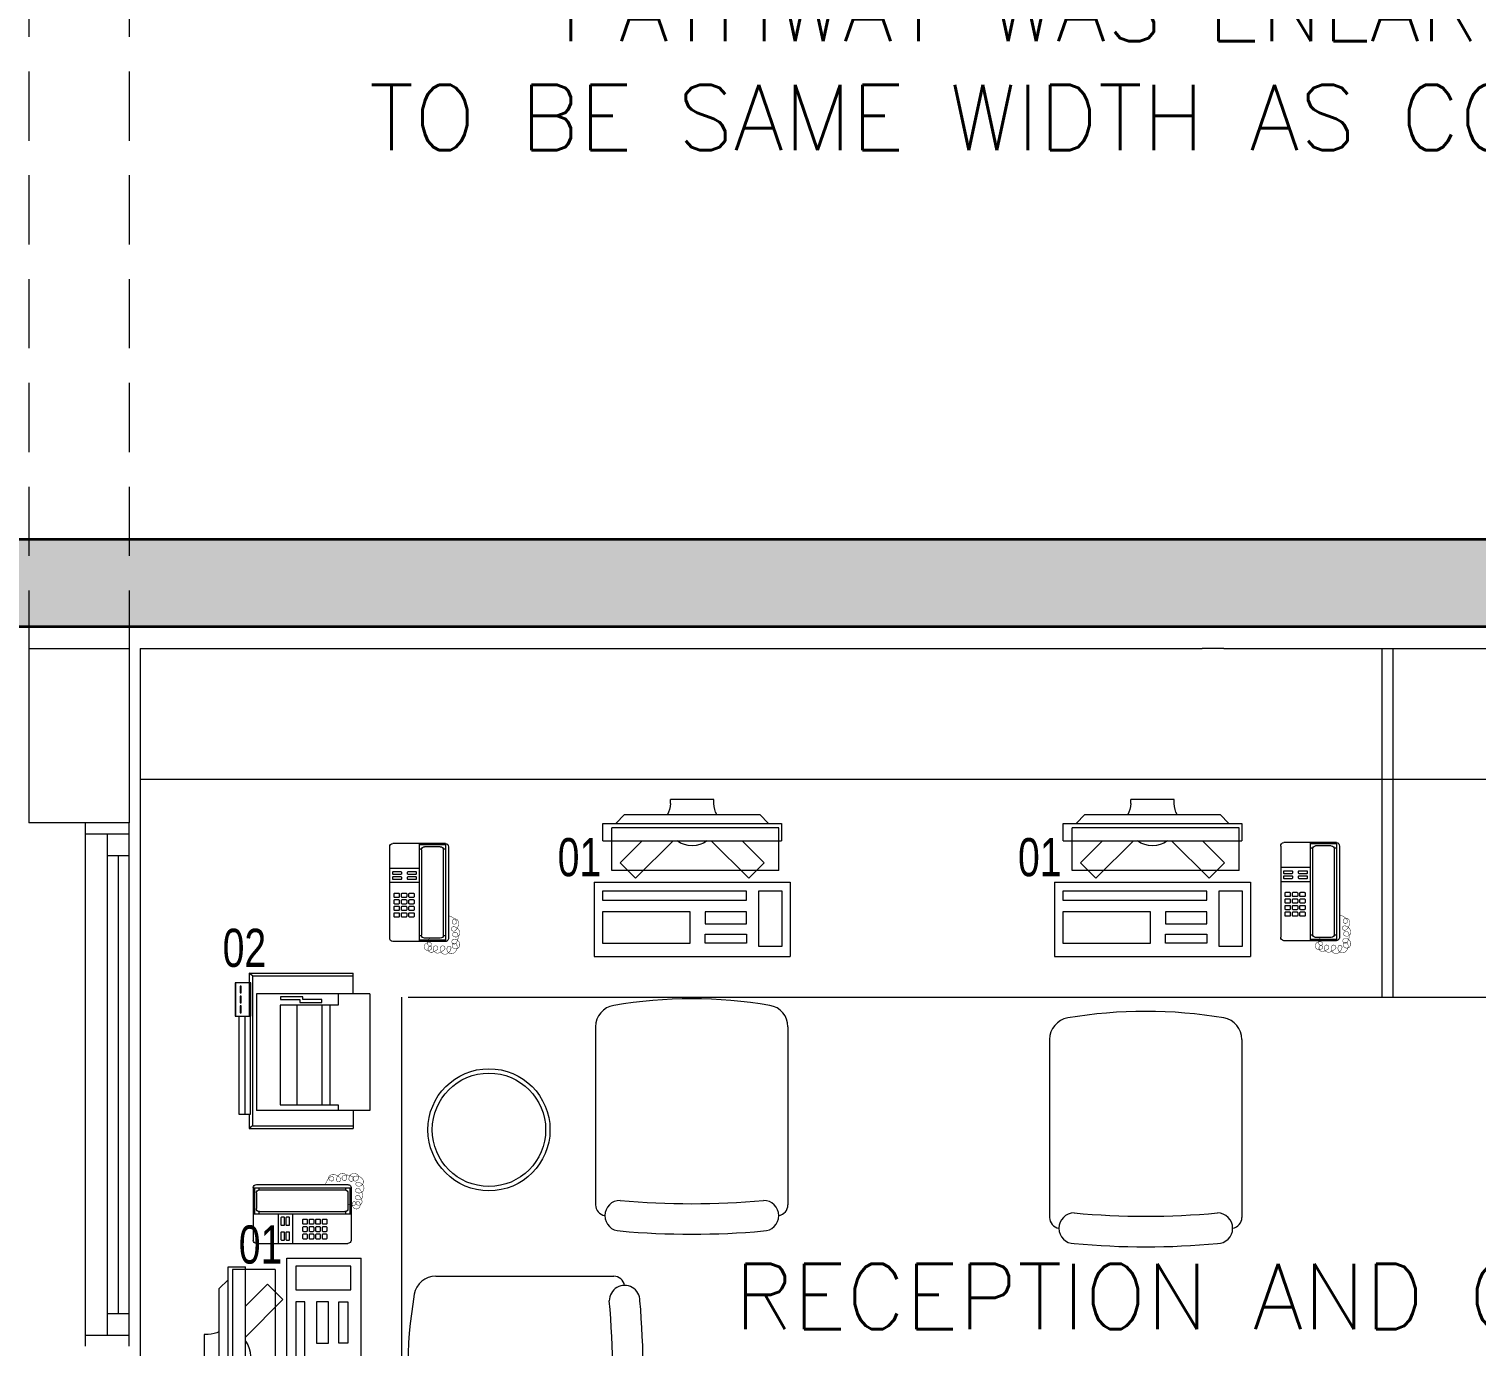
# Model space of a CAD drawing. Header units: inches. Extents: x -501855 to 57169, y -29325 to 19878.
# Drawn here: x 5228 to 8547, y -4347 to -1326 of the extents above; entities that cross this region are included whole.
import ezdxf
from ezdxf import colors
from ezdxf.entities.mleader import LeaderData, LeaderLine
from ezdxf.math import Vec2, Vec3

# ---------------------------------------------------------------- set-up
doc = ezdxf.new("R2010")
doc.units = ezdxf.units.IN
doc.header["$LTSCALE"] = 25
doc.header["$MEASUREMENT"] = 0
doc.linetypes.add('00-Ground Floor$0$HIDDEN', pattern=[9.525, 6.35, -3.175])
doc.linetypes.add('DASHDOT', pattern=[25.4, 12.7, -6.35, 0, -6.35])
doc.layers.get('0').update_dxf_attribs({"color": 8})
for name, color, linetype, lineweight in [('00-Ground Floor$0$72_EGR_BASE_TEXT', 252, 'Continuous', 5), ('00-Ground Floor$0$72_EGR_EQP_TAG', 142, 'Continuous', 5), ('00-Ground Floor$0$Aluminum', 251, 'Continuous', 5), ('00-Ground Floor$0$LOADING', 253, 'Continuous', 5), ('00-Ground Floor$0$Proj', 251, 'Continuous', 5), ('00-Ground Floor$0$Walls', 251, 'Continuous', 5), ('E-LITE-CLNG-CNDT', 6, 'DASHDOT', 35), ('E-POWR-TEXT', 6, 'Continuous', 25), ('T-CABL-TRAY', 60, 'Continuous', 35)]:
    doc.layers.add(name, color=color, linetype=linetype, lineweight=lineweight)
doc.styles.add('00-Ground Floor$0$SIMPLEX', font='SIMPLEX.shx', dxfattribs={"height": 150})
doc.styles.add('00-Ground Floor$0$X3G_ENTITY_257CFD', font='swisscl.ttf', dxfattribs={"height": 200})
doc.styles.add('DC_Elc_Romans', font='elc_romans.shx', dxfattribs={"width": 0.7})

# ---------------------------------------------------------------- blocks, each defined once
blk = doc.blocks.new('00-Ground Floor$0$GF21021-P')
for p, q in [((-0.2207, 0.4756), (-0.2207, 0.0675)), ((0.2205, 0.4756), (0.2205, 0.0675))]:
    blk.add_line(p, q)
for centre, radius, start, end in [((-0.0001, -0.5295), 1.0695, 80.3671, 99.6329), ((-0.1707, 0.4756), 0.05, 99.6329, 180), ((0.1705, 0.4756), 0.05, 0, 80.3671), ((-0.1957, 0.0675), 0.025, 180, 261.4721), ((-0.1643, 0.0425), 0.0351, 90, 270), ((0, 1.8467), 1.7767, 264.6946, 275.3053), ((0.1641, 0.0425), 0.0351, 270, 90), ((0.1955, 0.0675), 0.025, 278.5279, 0), ((0, 1.8314), 1.8314, 264.8532, 275.147)]:
    blk.add_arc(centre, radius, start, end)
blk = doc.blocks.new('00-Ground Floor$0$DM20079-P')
at = {"color": 0}
for p, q in [((-0.0686, 0.217), (-0.0686, 0.008)), ((-0.0616, 0.225), (0.0594, 0.225)), ((-0.0616, 0.225), (-0.0616, 0)), ((-0.0616, 0.222), (-0.0016, 0.222)), ((-0.0616, 0.212), (-0.0565, 0.212)), ((-0.0566, 0.2105), (-0.0566, 0.0145)), ((-0.0496, 0.2175), (-0.0136, 0.2175)), ((-0.0068, 0.212), (-0.0016, 0.212)), ((-0.0066, 0.2105), (-0.0066, 0.0145)), ((-0.0016, 0.225), (-0.0016, 0)), ((0.0664, 0.217), (0.0664, 0.008)), ((-0.0016, 0.1675), (0.0664, 0.1675)), ((-0.0016, 0.135), (0.0664, 0.135)), ((-0.0616, 0.013), (-0.0565, 0.013)), ((-0.0616, 0.003), (-0.0016, 0.003)), ((-0.0594, 0), (0.0594, 0)), ((-0.0496, 0.0075), (-0.0136, 0.0075)), ((-0.0068, 0.013), (-0.0016, 0.013))]:
    blk.add_line(p, q, dxfattribs=at)
for points in [[(0.0074, 0.1605, 0.414214), (0.0054, 0.1585), (0.0054, 0.1555, 0.414214), (0.0074, 0.1535), (0.0234, 0.1535, 0.414214), (0.0254, 0.1555), (0.0254, 0.1585, 0.414214), (0.0234, 0.1605)], [(0.0234, 0.142, 0.414214), (0.0254, 0.144), (0.0254, 0.147, 0.414214), (0.0234, 0.149), (0.0074, 0.149, 0.414214), (0.0054, 0.147), (0.0054, 0.144, 0.414214), (0.0074, 0.142)], [(0.0574, 0.1535, 0.414214), (0.0594, 0.1555), (0.0594, 0.1585, 0.414214), (0.0574, 0.1605), (0.0414, 0.1605, 0.414214), (0.0394, 0.1585), (0.0394, 0.1555, 0.414214), (0.0414, 0.1535)], [(0.0574, 0.142, 0.414214), (0.0594, 0.144), (0.0594, 0.147, 0.414214), (0.0574, 0.149), (0.0414, 0.149, 0.414214), (0.0394, 0.147), (0.0394, 0.144, 0.414214), (0.0414, 0.142)], [(0.0104, 0.103, 0.414214), (0.0124, 0.101), (0.0204, 0.101, 0.414214), (0.0224, 0.103), (0.0224, 0.109, 0.414214), (0.0204, 0.111), (0.0124, 0.111, 0.414214), (0.0104, 0.109)], [(0.0274, 0.103, 0.414214), (0.0294, 0.101), (0.0374, 0.101, 0.414214), (0.0394, 0.103), (0.0394, 0.109, 0.414214), (0.0374, 0.111), (0.0294, 0.111, 0.414214), (0.0274, 0.109)], [(0.0444, 0.103, 0.414214), (0.0464, 0.101), (0.0544, 0.101, 0.414214), (0.0564, 0.103), (0.0564, 0.109, 0.414214), (0.0544, 0.111), (0.0464, 0.111, 0.414214), (0.0444, 0.109)], [(0.0104, 0.088, 0.414214), (0.0124, 0.086), (0.0204, 0.086, 0.414214), (0.0224, 0.088), (0.0224, 0.094, 0.414214), (0.0204, 0.096), (0.0124, 0.096, 0.414214), (0.0104, 0.094)], [(0.0104, 0.073, 0.414214), (0.0124, 0.071), (0.0204, 0.071, 0.414214), (0.0224, 0.073), (0.0224, 0.079, 0.414214), (0.0204, 0.081), (0.0124, 0.081, 0.414214), (0.0104, 0.079)], [(0.0274, 0.088, 0.414214), (0.0294, 0.086), (0.0374, 0.086, 0.414214), (0.0394, 0.088), (0.0394, 0.094, 0.414214), (0.0374, 0.096), (0.0294, 0.096, 0.414214), (0.0274, 0.094)], [(0.0274, 0.073, 0.414214), (0.0294, 0.071), (0.0374, 0.071, 0.414214), (0.0394, 0.073), (0.0394, 0.079, 0.414214), (0.0374, 0.081), (0.0294, 0.081, 0.414214), (0.0274, 0.079)], [(0.0444, 0.088, 0.414214), (0.0464, 0.086), (0.0544, 0.086, 0.414214), (0.0564, 0.088), (0.0564, 0.094, 0.414214), (0.0544, 0.096), (0.0464, 0.096, 0.414214), (0.0444, 0.094)], [(0.0444, 0.073, 0.414214), (0.0464, 0.071), (0.0544, 0.071, 0.414214), (0.0564, 0.073), (0.0564, 0.079, 0.414214), (0.0544, 0.081), (0.0464, 0.081, 0.414214), (0.0444, 0.079)], [(0.0104, 0.058, 0.414214), (0.0124, 0.056), (0.0204, 0.056, 0.414214), (0.0224, 0.058), (0.0224, 0.064, 0.414214), (0.0204, 0.066), (0.0124, 0.066, 0.414214), (0.0104, 0.064)], [(0.0274, 0.058, 0.414214), (0.0294, 0.056), (0.0374, 0.056, 0.414214), (0.0394, 0.058), (0.0394, 0.064, 0.414214), (0.0374, 0.066), (0.0294, 0.066, 0.414214), (0.0274, 0.064)], [(0.0444, 0.058, 0.414214), (0.0464, 0.056), (0.0544, 0.056, 0.414214), (0.0564, 0.058), (0.0564, 0.064, 0.414214), (0.0544, 0.066), (0.0464, 0.066, 0.414214), (0.0444, 0.064)]]:
    blk.add_lwpolyline(points, format="xyb", close=True, dxfattribs=at)
at = {"color": 0, "const_width": 0.001}
blk.add_lwpolyline([(-0.0686, 0.059, 0.184574), (-0.0861, 0.0478, 1.44364), (-0.0769, 0.0452, 0.837915), (-0.0907, 0.0465, 0.30536), (-0.0835, 0.0248, 1.584726), (-0.0815, 0.034, 0.253153), (-0.094, 0.0228, 0.874198), (-0.0776, 0.0142, 0.915253), (-0.0897, 0.0168, 0.223821), (-0.0874, -0.0011, 1.703343), (-0.0796, 0.005, 0.588962), (-0.0934, -0.0114, 0.717795), (-0.0769, -0.0108, 0.983104), (-0.0875, -0.0075, 0.326362), (-0.0815, -0.0259, 0.758716), (-0.0657, -0.0134, 0.906186), (-0.0743, -0.016, 0.189488), (-0.067, -0.0272, 0.7948), (-0.0506, -0.0127, 1.223996), (-0.0585, -0.0193, 0.072149), (-0.0473, -0.0259, 0.645886), (-0.0341, -0.0134, 1.366917), (-0.042, -0.0193, 0.078415), (-0.0315, -0.0246, 0.723006), (-0.0229, -0.0127, 1.105484), (-0.0289, -0.018, 0.327892), (-0.017, -0.0193, 0.446638), (-0.0144, -0.0068, 0.327263), (-0.0269, -0.0029, 1.240441), (-0.0229, -0.0094, 0.611307), (-0.0278, 0.0075)], format="xyb", dxfattribs=at)
at = {"color": 0}
for centre, radius, start, end in [((-0.0605, 0.217), 0.00813, 97.9633, 179.6649), ((-0.0496, 0.2105), 0.007, 90, 180), ((-0.0136, 0.2105), 0.007, 0, 90), ((0.0582, 0.217), 0.00813, 0.3351, 82.0367), ((-0.0605, 0.008), 0.00813, 180.3351, 277.9633), ((-0.0496, 0.0145), 0.007, 180, 270), ((-0.0136, 0.0145), 0.007, 270, 0), ((0.0582, 0.008), 0.00813, 277.9633, 359.6649)]:
    blk.add_arc(centre, radius, start, end, dxfattribs=at)
blk = doc.blocks.new('00-Ground Floor$0$ITCWLS1-P')
at = {"layer": '00-Ground Floor$0$LOADING'}
for p, q in [((-0.17, 0.45), (-0.17, 0)), ((-0.17, 0.45), (0, 0.45)), ((0, 0.45), (0, 0)), ((-0.3251, 0.38, 0), (-0.3051, 0.4, 0)), ((-0.2651, 0.43, 0), (-0.3051, 0.43, 0)), ((-0.3051, 0.43, 0), (-0.3051, 0.02, 0)), ((-0.197, 0.4094), (-0.295, 0.4094)), ((-0.295, 0.0264), (-0.295, 0.4094)), ((-0.2651, 0.43, 0), (-0.2651, 0.02, 0)), ((-0.197, 0.0264), (-0.197, 0.4094)), ((-0.1496, 0.4305), (-0.1291, 0.4305)), ((-0.1291, 0.4305), (-0.1291, 0.4089)), ((-0.3251, 0.38, 0), (-0.3251, 0.07, 0)), ((-0.3503, 0.275), (-0.3596, 0.275)), ((-0.3596, 0.175), (-0.3596, 0.275)), ((-0.3503, 0.175), (-0.3596, 0.175)), ((-0.3251, 0.07, 0), (-0.3051, 0.05, 0)), ((-0.3051, 0.02, 0), (-0.2651, 0.02, 0)), ((-0.197, 0.0264), (-0.295, 0.0264)), ((-0.17, 0), (0, 0))]:
    blk.add_line(p, q, dxfattribs=at)
at = {"layer": '00-Ground Floor$0$LOADING', "extrusion": (2.48281e-10, 3.18408e-10, -1)}
for p, q in [((-0.2651, 0.3395), (-0.2144, 0.3902)), ((-0.1791, 0.3548), (-0.2144, 0.3902)), ((-0.2651, 0.2688), (-0.1791, 0.3548))]:
    blk.add_line(p, q, dxfattribs=at)
at = {"layer": '00-Ground Floor$0$LOADING', "extrusion": (2.48281e-10, -3.18408e-10, -1)}
for p, q in [((-0.2651, 0.1812), (-0.1791, 0.0952)), ((-0.2651, 0.1105), (-0.2144, 0.0598)), ((-0.1791, 0.0952), (-0.2144, 0.0598))]:
    blk.add_line(p, q, dxfattribs=at)
at = {"layer": '00-Ground Floor$0$LOADING'}
for points in [[(-0.1291, 0.4089), (-0.1291, 0.1), (-0.1496, 0.1), (-0.1496, 0.4305)], [(-0.1496, 0.1), (-0.1496, 0.1), (-0.1496, 0.1), (-0.1496, 0.1), (-0.1496, 0.1), (-0.1496, 0.1), (-0.1496, 0.1), (-0.1496, 0.1), (-0.1496, 0.1)], [(-0.1496, 0.1), (-0.1496, 0.1), (-0.1496, 0.1), (-0.1496, 0.1), (-0.1496, 0.1), (-0.1496, 0.1), (-0.1496, 0.1), (-0.1496, 0.1), (-0.1496, 0.1), (-0.1496, 0.1), (-0.1496, 0.1), (-0.1496, 0.1), (-0.1496, 0.1), (-0.1496, 0.1), (-0.1496, 0.1), (-0.1496, 0.1), (-0.1496, 0.1), (-0.1496, 0.1)], [(-0.1496, 0.1), (-0.1496, 0.1), (-0.1496, 0.1), (-0.1496, 0.1), (-0.1496, 0.1), (-0.1496, 0.1), (-0.1496, 0.1), (-0.1496, 0.1), (-0.1496, 0.1), (-0.1496, 0.1)], [(-0.1496, 0.1), (-0.1496, 0.1), (-0.1496, 0.1), (-0.1496, 0.1), (-0.1496, 0.1), (-0.1496, 0.1), (-0.1496, 0.1)], [(-0.1496, 0.1), (-0.1496, 0.1), (-0.1496, 0.1), (-0.1496, 0.1), (-0.1496, 0.1), (-0.1496, 0.1), (-0.1496, 0.1), (-0.1496, 0.1), (-0.1496, 0.1), (-0.1496, 0.1)], [(-0.1496, 0.1), (-0.1496, 0.1), (-0.1496, 0.1), (-0.1496, 0.1), (-0.1496, 0.1), (-0.1496, 0.1), (-0.1496, 0.1), (-0.1496, 0.1), (-0.1496, 0.1), (-0.1496, 0.1), (-0.1496, 0.1), (-0.1496, 0.1), (-0.1496, 0.1), (-0.1496, 0.1), (-0.1496, 0.1)], [(-0.1496, 0.1), (-0.1496, 0.1), (-0.1496, 0.1), (-0.1496, 0.1), (-0.1496, 0.1), (-0.1496, 0.1), (-0.1496, 0.1), (-0.1496, 0.1), (-0.1496, 0.1), (-0.1496, 0.1)], [(-0.1496, 0.1), (-0.1496, 0.1), (-0.1496, 0.1), (-0.1496, 0.1), (-0.1496, 0.1), (-0.1496, 0.1), (-0.1496, 0.1), (-0.1496, 0.1), (-0.1496, 0.1), (-0.1496, 0.1)], [(-0.1496, 0.1), (-0.1496, 0.1), (-0.1496, 0.1), (-0.1496, 0.1), (-0.1496, 0.1), (-0.1496, 0.1), (-0.1496, 0.1), (-0.1496, 0.1), (-0.1496, 0.1), (-0.1496, 0.1), (-0.1496, 0.1), (-0.1496, 0.1), (-0.1496, 0.1), (-0.1496, 0.1), (-0.1496, 0.1), (-0.1496, 0.1), (-0.1496, 0.1), (-0.1496, 0.1), (-0.1496, 0.1), (-0.1496, 0.1), (-0.1496, 0.1), (-0.1496, 0.1), (-0.1496, 0.1), (-0.1496, 0.1), (-0.1496, 0.1), (-0.1496, 0.1), (-0.1496, 0.1), (-0.1496, 0.1), (-0.1496, 0.1), (-0.1496, 0.1), (-0.1496, 0.1), (-0.1496, 0.1), (-0.1496, 0.1), (-0.1496, 0.1), (-0.1496, 0.1), (-0.1496, 0.1), (-0.1496, 0.1), (-0.1496, 0.1), (-0.1496, 0.1), (-0.1496, 0.1), (-0.1496, 0.1), (-0.1496, 0.1), (-0.1496, 0.1), (-0.1496, 0.1), (-0.1496, 0.1), (-0.1496, 0.1), (-0.1496, 0.1), (-0.1496, 0.1), (-0.1496, 0.1), (-0.1496, 0.1), (-0.1496, 0.1), (-0.1496, 0.1), (-0.1496, 0.1), (-0.1496, 0.1)], [(-0.1496, 0.1), (-0.1496, 0.1), (-0.1496, 0.1), (-0.1496, 0.1), (-0.1496, 0.1), (-0.1496, 0.1), (-0.1496, 0.1), (-0.1496, 0.1), (-0.1496, 0.1), (-0.1496, 0.1), (-0.1496, 0.1), (-0.1496, 0.1), (-0.1496, 0.1), (-0.1496, 0.1), (-0.1496, 0.1), (-0.1496, 0.1), (-0.1496, 0.1), (-0.1496, 0.1), (-0.1496, 0.1), (-0.1496, 0.1), (-0.1496, 0.1), (-0.1496, 0.1), (-0.1496, 0.1), (-0.1496, 0.1), (-0.1496, 0.1), (-0.1496, 0.1), (-0.1496, 0.1), (-0.1496, 0.1), (-0.1496, 0.1), (-0.1496, 0.1), (-0.1496, 0.1), (-0.1496, 0.1), (-0.1496, 0.1), (-0.1496, 0.1), (-0.1496, 0.1), (-0.1496, 0.1), (-0.1496, 0.1), (-0.1496, 0.1), (-0.1496, 0.1), (-0.1496, 0.1), (-0.1496, 0.1), (-0.1496, 0.1), (-0.1496, 0.1), (-0.1496, 0.1), (-0.1496, 0.1), (-0.1496, 0.1), (-0.1496, 0.1), (-0.1496, 0.1), (-0.1496, 0.1), (-0.1496, 0.1), (-0.1496, 0.1), (-0.1496, 0.1), (-0.1496, 0.1), (-0.1496, 0.1), (-0.1496, 0.1), (-0.1496, 0.1), (-0.1496, 0.1), (-0.1496, 0.1), (-0.1496, 0.1), (-0.1496, 0.1), (-0.1496, 0.1), (-0.1496, 0.1), (-0.1496, 0.1), (-0.1496, 0.1), (-0.1496, 0.1), (-0.1496, 0.1), (-0.1496, 0.1), (-0.1496, 0.1), (-0.1496, 0.1), (-0.1496, 0.1), (-0.1496, 0.1), (-0.1496, 0.1), (-0.1496, 0.1), (-0.1496, 0.1), (-0.1496, 0.1), (-0.1496, 0.1), (-0.1496, 0.1), (-0.1496, 0.1), (-0.1496, 0.1), (-0.1496, 0.1), (-0.1496, 0.1), (-0.1496, 0.1), (-0.1496, 0.1), (-0.1496, 0.1), (-0.1496, 0.1), (-0.1496, 0.1), (-0.1496, 0.1), (-0.1496, 0.1), (-0.1496, 0.1)], [(-0.1496, 0.1), (-0.1496, 0.1), (-0.1496, 0.1), (-0.1496, 0.1), (-0.1496, 0.1), (-0.1496, 0.1), (-0.1496, 0.1), (-0.1496, 0.1), (-0.1496, 0.1), (-0.1496, 0.1), (-0.1496, 0.1), (-0.1496, 0.1)], [(-0.1496, 0.1), (-0.1496, 0.1), (-0.1496, 0.1), (-0.1496, 0.1), (-0.1496, 0.1), (-0.1496, 0.1), (-0.1496, 0.1)], [(-0.1496, 0.1), (-0.1496, 0.1), (-0.1496, 0.1), (-0.1496, 0.1), (-0.1496, 0.1), (-0.1496, 0.1), (-0.1496, 0.1), (-0.1496, 0.1), (-0.1496, 0.1), (-0.1496, 0.1), (-0.1496, 0.1), (-0.1496, 0.1), (-0.1496, 0.1), (-0.1496, 0.1), (-0.1496, 0.1), (-0.1496, 0.1), (-0.1496, 0.1)], [(-0.1496, 0.1), (-0.1496, 0.1), (-0.1496, 0.1), (-0.1496, 0.1), (-0.1496, 0.1), (-0.1496, 0.1), (-0.1496, 0.1), (-0.1496, 0.1), (-0.1496, 0.1), (-0.1496, 0.1), (-0.1496, 0.1), (-0.1496, 0.1), (-0.1496, 0.1), (-0.1496, 0.1), (-0.1496, 0.1), (-0.1496, 0.1), (-0.1496, 0.1), (-0.1496, 0.1), (-0.1496, 0.1), (-0.1496, 0.1), (-0.1496, 0.1), (-0.1496, 0.1), (-0.1496, 0.1), (-0.1496, 0.1), (-0.1496, 0.1), (-0.1496, 0.1), (-0.1496, 0.1), (-0.1496, 0.1), (-0.1496, 0.1), (-0.1496, 0.1), (-0.1496, 0.1), (-0.1496, 0.1), (-0.1496, 0.1), (-0.1496, 0.1), (-0.1496, 0.1), (-0.1496, 0.1), (-0.1496, 0.1), (-0.1496, 0.1), (-0.1496, 0.1), (-0.1496, 0.1), (-0.1496, 0.1), (-0.1496, 0.1), (-0.1496, 0.1), (-0.1496, 0.1), (-0.1496, 0.1), (-0.1496, 0.1), (-0.1496, 0.1), (-0.1496, 0.1), (-0.1496, 0.1), (-0.1496, 0.1), (-0.1496, 0.1), (-0.1496, 0.1), (-0.1496, 0.1), (-0.1496, 0.1), (-0.1496, 0.1), (-0.1496, 0.1), (-0.1496, 0.1), (-0.1496, 0.1), (-0.1496, 0.1), (-0.1496, 0.1), (-0.1496, 0.1), (-0.1496, 0.1), (-0.1496, 0.1), (-0.1496, 0.1), (-0.1496, 0.1), (-0.1496, 0.1), (-0.1496, 0.1), (-0.1496, 0.1), (-0.1496, 0.1), (-0.1496, 0.1), (-0.1496, 0.1), (-0.1496, 0.1), (-0.1496, 0.1), (-0.1496, 0.1), (-0.1496, 0.1), (-0.1496, 0.1), (-0.1496, 0.1), (-0.1496, 0.1), (-0.1496, 0.1), (-0.1496, 0.1), (-0.1496, 0.1), (-0.1496, 0.1), (-0.1496, 0.1), (-0.1496, 0.1), (-0.1496, 0.1), (-0.1496, 0.1), (-0.1496, 0.1), (-0.1496, 0.1), (-0.1496, 0.1), (-0.1496, 0.1), (-0.1496, 0.1), (-0.1496, 0.1), (-0.1496, 0.1), (-0.1496, 0.1), (-0.1496, 0.1), (-0.1496, 0.1), (-0.1496, 0.1), (-0.1496, 0.1), (-0.1496, 0.1), (-0.1496, 0.1), (-0.1496, 0.1), (-0.1496, 0.1), (-0.1496, 0.1), (-0.1496, 0.1), (-0.1496, 0.1), (-0.1496, 0.1), (-0.1496, 0.1), (-0.1496, 0.1), (-0.1496, 0.1), (-0.1496, 0.1), (-0.1496, 0.1)], [(-0.1496, 0.1), (-0.1496, 0.1), (-0.1496, 0.1), (-0.1496, 0.1), (-0.1496, 0.1), (-0.1496, 0.1), (-0.1496, 0.1), (-0.1496, 0.1)]]:
    blk.add_lwpolyline(points, dxfattribs=at)
for points in [[(-0.1019, 0.4305), (-0.0304, 0.4305), (-0.0304, 0.2294), (-0.1019, 0.2294)], [(-0.1019, 0.1954), (-0.0747, 0.1954), (-0.0747, 0.1), (-0.1019, 0.1)], [(-0.0304, 0.1954), (-0.0508, 0.1954), (-0.0508, 0.1), (-0.0304, 0.1)], [(-0.1496, 0.1), (-0.1496, 0.1), (-0.1496, 0.1), (-0.1496, 0.1), (-0.1496, 0.1), (-0.1496, 0.1), (-0.1496, 0.1), (-0.1496, 0.1), (-0.1496, 0.1), (-0.1496, 0.1), (-0.1496, 0.1), (-0.1496, 0.1), (-0.1496, 0.1), (-0.1496, 0.1), (-0.1496, 0.1), (-0.1496, 0.1), (-0.1496, 0.1), (-0.1496, 0.1), (-0.1496, 0.1), (-0.1496, 0.1), (-0.1496, 0.1), (-0.1496, 0.1), (-0.1496, 0.1), (-0.1496, 0.1), (-0.1496, 0.1), (-0.1496, 0.1), (-0.1496, 0.1), (-0.1496, 0.1), (-0.1496, 0.1), (-0.1496, 0.1), (-0.1496, 0.1), (-0.1496, 0.1), (-0.1496, 0.1), (-0.1496, 0.1), (-0.1496, 0.1), (-0.1496, 0.1), (-0.1496, 0.1), (-0.1496, 0.1), (-0.1496, 0.1), (-0.1496, 0.1), (-0.1496, 0.1), (-0.1496, 0.1), (-0.1496, 0.1), (-0.1496, 0.1), (-0.1496, 0.1), (-0.1496, 0.1), (-0.1496, 0.1), (-0.1496, 0.1), (-0.1496, 0.1), (-0.1496, 0.1), (-0.1496, 0.1), (-0.1496, 0.1), (-0.1496, 0.1), (-0.1496, 0.1), (-0.1496, 0.1), (-0.1496, 0.1), (-0.1496, 0.1), (-0.1496, 0.1), (-0.1496, 0.1), (-0.1496, 0.1), (-0.1496, 0.1), (-0.1496, 0.1), (-0.1496, 0.1), (-0.1496, 0.1), (-0.1496, 0.1), (-0.1496, 0.1), (-0.1496, 0.1), (-0.1496, 0.1), (-0.1496, 0.1), (-0.1496, 0.1), (-0.1496, 0.1), (-0.1496, 0.1), (-0.1496, 0.1), (-0.1496, 0.1), (-0.1496, 0.1), (-0.1496, 0.1), (-0.1496, 0.1), (-0.1496, 0.1), (-0.1496, 0.1), (-0.1496, 0.1), (-0.1496, 0.1), (-0.1496, 0.1), (-0.1496, 0.1), (-0.1496, 0.1), (-0.1496, 0.1), (-0.1496, 0.1), (-0.1496, 0.1), (-0.1496, 0.1), (-0.1496, 0.1), (-0.1496, 0.1), (-0.1496, 0.1), (-0.1496, 0.1), (-0.1496, 0.1), (-0.1496, 0.1), (-0.1496, 0.1), (-0.1496, 0.1), (-0.1496, 0.1), (-0.1496, 0.1), (-0.1496, 0.1), (-0.1496, 0.1), (-0.1496, 0.1), (-0.1496, 0.1), (-0.1496, 0.1), (-0.1496, 0.1), (-0.1496, 0.1), (-0.1496, 0.1), (-0.1496, 0.1), (-0.1496, 0.1), (-0.1496, 0.1), (-0.1496, 0.1), (-0.1496, 0.1), (-0.1496, 0.1), (-0.1496, 0.1), (-0.1496, 0.1), (-0.1496, 0.1), (-0.1496, 0.1), (-0.1496, 0.1), (-0.1496, 0.1), (-0.1496, 0.1), (-0.1496, 0.1), (-0.1496, 0.1), (-0.1496, 0.1), (-0.1496, 0.1), (-0.1496, 0.1), (-0.1496, 0.1), (-0.1496, 0.1), (-0.1496, 0.1), (-0.1496, 0.1), (-0.1496, 0.1), (-0.1496, 0.1), (-0.1496, 0.1), (-0.1496, 0.1), (-0.1496, 0.1), (-0.1496, 0.1), (-0.1496, 0.1), (-0.1496, 0.1), (-0.1496, 0.1), (-0.1496, 0.1), (-0.1496, 0.1), (-0.1496, 0.1), (-0.1496, 0.1), (-0.1496, 0.1), (-0.1496, 0.1), (-0.1496, 0.1), (-0.1496, 0.1), (-0.1496, 0.1), (-0.1496, 0.1), (-0.1496, 0.1), (-0.1496, 0.1), (-0.1496, 0.1), (-0.1496, 0.1), (-0.1496, 0.1), (-0.1496, 0.1), (-0.1496, 0.1), (-0.1496, 0.1), (-0.1496, 0.1), (-0.1496, 0.1), (-0.1496, 0.1), (-0.1496, 0.1), (-0.1496, 0.1), (-0.1496, 0.1), (-0.1496, 0.1), (-0.1496, 0.1), (-0.1496, 0.1), (-0.1496, 0.1), (-0.1496, 0.1), (-0.1496, 0.1), (-0.1496, 0.1), (-0.1496, 0.1), (-0.1496, 0.1), (-0.1496, 0.1), (-0.1496, 0.1), (-0.1496, 0.1), (-0.1496, 0.1), (-0.1496, 0.1), (-0.1496, 0.1), (-0.1496, 0.1), (-0.1496, 0.1), (-0.1496, 0.1), (-0.1496, 0.1), (-0.1496, 0.1), (-0.1496, 0.1), (-0.1496, 0.1), (-0.1496, 0.1), (-0.1496, 0.1), (-0.1496, 0.1), (-0.1496, 0.1), (-0.1496, 0.1), (-0.1496, 0.1), (-0.1496, 0.1), (-0.1496, 0.1), (-0.1496, 0.1), (-0.1496, 0.1), (-0.1496, 0.1), (-0.1496, 0.1), (-0.1496, 0.1), (-0.1496, 0.1), (-0.1496, 0.1), (-0.1496, 0.1), (-0.1496, 0.1), (-0.1496, 0.1), (-0.1496, 0.1), (-0.1496, 0.1), (-0.1496, 0.1), (-0.1496, 0.1), (-0.1496, 0.1), (-0.1496, 0.1), (-0.1496, 0.1), (-0.1496, 0.1), (-0.1496, 0.1), (-0.1496, 0.1), (-0.1496, 0.1), (-0.1496, 0.1), (-0.1496, 0.1), (-0.1496, 0.1), (-0.1496, 0.1), (-0.1496, 0.1), (-0.1496, 0.1), (-0.1496, 0.1), (-0.1496, 0.1), (-0.1496, 0.1), (-0.1496, 0.1), (-0.1496, 0.1), (-0.1496, 0.1), (-0.1496, 0.1), (-0.1496, 0.1), (-0.1496, 0.1), (-0.1496, 0.1), (-0.1496, 0.1), (-0.1496, 0.1), (-0.1496, 0.1), (-0.1496, 0.1), (-0.1496, 0.1), (-0.1496, 0.1), (-0.1496, 0.1), (-0.1496, 0.1), (-0.1496, 0.1), (-0.1496, 0.1), (-0.1496, 0.1), (-0.1496, 0.1), (-0.1496, 0.1), (-0.1496, 0.1), (-0.1496, 0.1), (-0.1496, 0.1), (-0.1496, 0.1), (-0.1496, 0.1), (-0.1496, 0.1), (-0.1496, 0.1), (-0.1496, 0.1), (-0.1496, 0.1), (-0.1496, 0.1), (-0.1496, 0.1), (-0.1496, 0.1), (-0.1496, 0.1), (-0.1496, 0.1), (-0.1496, 0.1), (-0.1496, 0.1), (-0.1496, 0.1), (-0.1496, 0.1), (-0.1496, 0.1), (-0.1496, 0.1), (-0.1496, 0.1), (-0.1496, 0.1), (-0.1496, 0.1), (-0.1496, 0.1), (-0.1496, 0.1), (-0.1496, 0.1), (-0.1496, 0.1), (-0.1496, 0.1), (-0.1496, 0.1), (-0.1496, 0.1), (-0.1496, 0.1), (-0.1496, 0.1), (-0.1496, 0.1), (-0.1496, 0.1), (-0.1496, 0.1), (-0.1496, 0.1)], [(-0.1496, 0.1), (-0.1496, 0.1), (-0.1496, 0.1), (-0.1496, 0.1), (-0.1496, 0.1), (-0.1496, 0.1), (-0.1496, 0.1), (-0.1496, 0.1), (-0.1496, 0.1), (-0.1496, 0.1), (-0.1496, 0.1), (-0.1496, 0.1), (-0.1496, 0.1), (-0.1496, 0.1), (-0.1496, 0.1), (-0.1496, 0.1), (-0.1496, 0.1), (-0.1496, 0.1), (-0.1496, 0.1), (-0.1496, 0.1), (-0.1496, 0.1), (-0.1496, 0.1), (-0.1496, 0.1), (-0.1496, 0.1), (-0.1496, 0.1), (-0.1496, 0.1), (-0.1496, 0.1), (-0.1496, 0.1), (-0.1496, 0.1), (-0.1496, 0.1), (-0.1496, 0.1), (-0.1496, 0.1), (-0.1496, 0.1), (-0.1496, 0.1), (-0.1496, 0.1), (-0.1496, 0.1), (-0.1496, 0.1), (-0.1496, 0.1), (-0.1496, 0.1), (-0.1496, 0.1), (-0.1496, 0.1), (-0.1496, 0.1), (-0.1496, 0.1), (-0.1496, 0.1), (-0.1496, 0.1), (-0.1496, 0.1), (-0.1496, 0.1), (-0.1496, 0.1), (-0.1496, 0.1), (-0.1496, 0.1), (-0.1496, 0.1), (-0.1496, 0.1), (-0.1496, 0.1), (-0.1496, 0.1), (-0.1496, 0.1), (-0.1496, 0.1), (-0.1496, 0.1), (-0.1496, 0.1), (-0.1496, 0.1), (-0.1496, 0.1), (-0.1496, 0.1), (-0.1496, 0.1), (-0.1496, 0.1), (-0.1496, 0.1), (-0.1496, 0.1), (-0.1496, 0.1), (-0.1496, 0.1), (-0.1496, 0.1), (-0.1496, 0.1), (-0.1496, 0.1), (-0.1496, 0.1), (-0.1496, 0.1), (-0.1496, 0.1), (-0.1496, 0.1), (-0.1496, 0.1), (-0.1496, 0.1), (-0.1496, 0.1), (-0.1496, 0.1), (-0.1496, 0.1), (-0.1496, 0.1), (-0.1496, 0.1), (-0.1496, 0.1), (-0.1496, 0.1), (-0.1496, 0.1), (-0.1496, 0.1), (-0.1496, 0.1), (-0.1496, 0.1), (-0.1496, 0.1), (-0.1496, 0.1), (-0.1496, 0.1), (-0.1496, 0.1), (-0.1496, 0.1), (-0.1496, 0.1), (-0.1496, 0.1), (-0.1496, 0.1), (-0.1496, 0.1), (-0.1496, 0.1), (-0.1496, 0.1), (-0.1496, 0.1), (-0.1496, 0.1), (-0.1496, 0.1), (-0.1496, 0.1), (-0.1496, 0.1), (-0.1496, 0.1), (-0.1496, 0.1), (-0.1496, 0.1), (-0.1496, 0.1), (-0.1496, 0.1), (-0.1496, 0.1), (-0.1496, 0.1), (-0.1496, 0.1), (-0.1496, 0.1), (-0.1496, 0.1), (-0.1496, 0.1), (-0.1496, 0.1), (-0.1496, 0.1), (-0.1496, 0.1), (-0.1496, 0.1), (-0.1496, 0.1), (-0.1496, 0.1), (-0.1496, 0.1), (-0.1496, 0.1), (-0.1496, 0.1), (-0.1496, 0.1), (-0.1496, 0.1), (-0.1496, 0.1), (-0.1496, 0.1), (-0.1496, 0.1), (-0.1496, 0.1), (-0.1496, 0.1), (-0.1496, 0.1), (-0.1496, 0.1), (-0.1496, 0.1), (-0.1496, 0.1), (-0.1496, 0.1), (-0.1496, 0.1), (-0.1496, 0.1), (-0.1496, 0.1), (-0.1496, 0.1), (-0.1496, 0.1), (-0.1496, 0.1), (-0.1496, 0.1), (-0.1496, 0.1), (-0.1496, 0.1), (-0.1496, 0.1), (-0.1496, 0.1), (-0.1496, 0.1), (-0.1496, 0.1), (-0.1496, 0.1), (-0.1496, 0.1), (-0.1496, 0.1), (-0.1496, 0.1), (-0.1496, 0.1), (-0.1496, 0.1), (-0.1496, 0.1), (-0.1496, 0.1), (-0.1496, 0.1), (-0.1496, 0.1), (-0.1496, 0.1), (-0.1496, 0.1), (-0.1496, 0.1), (-0.1496, 0.1), (-0.1496, 0.1), (-0.1496, 0.1), (-0.1496, 0.1), (-0.1496, 0.1), (-0.1496, 0.1), (-0.1496, 0.1), (-0.1496, 0.1), (-0.1496, 0.1), (-0.1496, 0.1), (-0.1496, 0.1), (-0.1496, 0.1), (-0.1496, 0.1), (-0.1496, 0.1), (-0.1496, 0.1), (-0.1496, 0.1), (-0.1496, 0.1), (-0.1496, 0.1), (-0.1496, 0.1), (-0.1496, 0.1), (-0.1496, 0.1), (-0.1496, 0.1), (-0.1496, 0.1), (-0.1496, 0.1), (-0.1496, 0.1), (-0.1496, 0.1), (-0.1496, 0.1), (-0.1496, 0.1), (-0.1496, 0.1), (-0.1496, 0.1), (-0.1496, 0.1), (-0.1496, 0.1), (-0.1496, 0.1), (-0.1496, 0.1), (-0.1496, 0.1), (-0.1496, 0.1), (-0.1496, 0.1), (-0.1496, 0.1), (-0.1496, 0.1), (-0.1496, 0.1), (-0.1496, 0.1), (-0.1496, 0.1), (-0.1496, 0.1), (-0.1496, 0.1), (-0.1496, 0.1), (-0.1496, 0.1), (-0.1496, 0.1), (-0.1496, 0.1), (-0.1496, 0.1), (-0.1496, 0.1), (-0.1496, 0.1), (-0.1496, 0.1), (-0.1496, 0.1)], [(-0.1496, 0.1), (-0.1496, 0.1), (-0.1496, 0.1), (-0.1496, 0.1), (-0.1496, 0.1), (-0.1496, 0.1), (-0.1496, 0.1), (-0.1496, 0.1), (-0.1496, 0.1), (-0.1496, 0.1), (-0.1496, 0.1), (-0.1496, 0.1), (-0.1496, 0.1), (-0.1496, 0.1), (-0.1496, 0.1), (-0.1496, 0.1), (-0.1496, 0.1), (-0.1496, 0.1), (-0.1496, 0.1), (-0.1496, 0.1), (-0.1496, 0.1), (-0.1496, 0.1), (-0.1496, 0.1), (-0.1496, 0.1), (-0.1496, 0.1), (-0.1496, 0.1), (-0.1496, 0.1), (-0.1496, 0.1), (-0.1496, 0.1), (-0.1496, 0.1), (-0.1496, 0.1), (-0.1496, 0.1), (-0.1496, 0.1), (-0.1496, 0.1), (-0.1496, 0.1), (-0.1496, 0.1), (-0.1496, 0.1), (-0.1496, 0.1), (-0.1496, 0.1), (-0.1496, 0.1), (-0.1496, 0.1), (-0.1496, 0.1), (-0.1496, 0.1), (-0.1496, 0.1), (-0.1496, 0.1), (-0.1496, 0.1), (-0.1496, 0.1), (-0.1496, 0.1), (-0.1496, 0.1), (-0.1496, 0.1), (-0.1496, 0.1), (-0.1496, 0.1), (-0.1496, 0.1), (-0.1496, 0.1), (-0.1496, 0.1), (-0.1496, 0.1), (-0.1496, 0.1), (-0.1496, 0.1), (-0.1496, 0.1), (-0.1496, 0.1), (-0.1496, 0.1), (-0.1496, 0.1), (-0.1496, 0.1), (-0.1496, 0.1), (-0.1496, 0.1), (-0.1496, 0.1), (-0.1496, 0.1), (-0.1496, 0.1), (-0.1496, 0.1), (-0.1496, 0.1), (-0.1496, 0.1), (-0.1496, 0.1), (-0.1496, 0.1), (-0.1496, 0.1), (-0.1496, 0.1), (-0.1496, 0.1), (-0.1496, 0.1), (-0.1496, 0.1), (-0.1496, 0.1), (-0.1496, 0.1), (-0.1496, 0.1), (-0.1496, 0.1), (-0.1496, 0.1), (-0.1496, 0.1), (-0.1496, 0.1), (-0.1496, 0.1), (-0.1496, 0.1), (-0.1496, 0.1), (-0.1496, 0.1), (-0.1496, 0.1), (-0.1496, 0.1), (-0.1496, 0.1), (-0.1496, 0.1), (-0.1496, 0.1), (-0.1496, 0.1), (-0.1496, 0.1), (-0.1496, 0.1), (-0.1496, 0.1), (-0.1496, 0.1), (-0.1496, 0.1), (-0.1496, 0.1), (-0.1496, 0.1), (-0.1496, 0.1), (-0.1496, 0.1), (-0.1496, 0.1), (-0.1496, 0.1), (-0.1496, 0.1), (-0.1496, 0.1), (-0.1496, 0.1), (-0.1496, 0.1), (-0.1496, 0.1), (-0.1496, 0.1), (-0.1496, 0.1), (-0.1496, 0.1), (-0.1496, 0.1), (-0.1496, 0.1), (-0.1496, 0.1), (-0.1496, 0.1), (-0.1496, 0.1), (-0.1496, 0.1), (-0.1496, 0.1), (-0.1496, 0.1), (-0.1496, 0.1), (-0.1496, 0.1), (-0.1496, 0.1), (-0.1496, 0.1), (-0.1496, 0.1), (-0.1496, 0.1), (-0.1496, 0.1), (-0.1496, 0.1), (-0.1496, 0.1), (-0.1496, 0.1), (-0.1496, 0.1), (-0.1496, 0.1), (-0.1496, 0.1), (-0.1496, 0.1), (-0.1496, 0.1), (-0.1496, 0.1), (-0.1496, 0.1), (-0.1496, 0.1), (-0.1496, 0.1), (-0.1496, 0.1), (-0.1496, 0.1), (-0.1496, 0.1), (-0.1496, 0.1), (-0.1496, 0.1), (-0.1496, 0.1), (-0.1496, 0.1), (-0.1496, 0.1), (-0.1496, 0.1), (-0.1496, 0.1), (-0.1496, 0.1), (-0.1496, 0.1), (-0.1496, 0.1), (-0.1496, 0.1), (-0.1496, 0.1), (-0.1496, 0.1), (-0.1496, 0.1), (-0.1496, 0.1), (-0.1496, 0.1), (-0.1496, 0.1), (-0.1496, 0.1), (-0.1496, 0.1), (-0.1496, 0.1), (-0.1496, 0.1), (-0.1496, 0.1), (-0.1496, 0.1), (-0.1496, 0.1), (-0.1496, 0.1), (-0.1496, 0.1), (-0.1496, 0.1), (-0.1496, 0.1), (-0.1496, 0.1), (-0.1496, 0.1), (-0.1496, 0.1), (-0.1496, 0.1), (-0.1496, 0.1), (-0.1496, 0.1), (-0.1496, 0.1), (-0.1496, 0.1), (-0.1496, 0.1), (-0.1496, 0.1), (-0.1496, 0.1), (-0.1496, 0.1), (-0.1496, 0.1), (-0.1496, 0.1), (-0.1496, 0.1), (-0.1496, 0.1), (-0.1496, 0.1), (-0.1496, 0.1), (-0.1496, 0.1), (-0.1496, 0.1), (-0.1496, 0.1), (-0.1496, 0.1), (-0.1496, 0.1), (-0.1496, 0.1), (-0.1496, 0.1), (-0.1496, 0.1), (-0.1496, 0.1), (-0.1496, 0.1), (-0.1496, 0.1), (-0.1496, 0.1), (-0.1496, 0.1), (-0.1496, 0.1), (-0.1496, 0.1), (-0.1496, 0.1), (-0.1496, 0.1), (-0.1496, 0.1), (-0.1496, 0.1), (-0.1496, 0.1), (-0.1496, 0.1), (-0.1496, 0.1), (-0.1496, 0.1), (-0.1496, 0.1), (-0.1496, 0.1), (-0.1496, 0.1), (-0.1496, 0.1), (-0.1496, 0.1), (-0.1496, 0.1)], [(-0.1496, 0.0727), (-0.0236, 0.0727), (-0.0236, 0.0182), (-0.1496, 0.0182)]]:
    blk.add_lwpolyline(points, close=True, dxfattribs=at)
for centre, radius, start, end in [((-0.3503, 0.325), 0.05, 270, 300.3093), ((-0.3089, 0.225), 0.0556, 321.9431, 38.0569), ((-0.3503, 0.125), 0.05, 59.6907, 90)]:
    blk.add_arc(centre, radius, start, end, dxfattribs=at)
blk = doc.blocks.new('00-Ground Floor$0$ITPPLT2C-P')
at = {"color": 0}
for p, q in [((0, 0), (0, -0.2262)), ((0.0252, 0), (0, 0)), ((0.0139, 0), (0.0139, -0.2262)), ((0.0252, 0), (0.0139, 0)), ((0.0229, 0.0318), (0.2618, 0.0318)), ((0.0304, 0.0256), (0.0229, 0.0318)), ((0.0229, 0), (0.0229, 0.0318)), ((0.0252, -0.2262), (0.0252, 0)), ((0.0304, -0.3182), (0.0304, 0.0256)), ((0.0304, 0.0256), (0.2618, 0.0256)), ((0.2618, -0.0096), (0.2618, 0.0318)), ((0.0401, -0.2769), (0.0401, -0.0096)), ((0.3, -0.0096), (0.0401, -0.0096)), ((0.0939, -0.2515), (0.0939, -0.0222)), ((0.0939, -0.0222), (0.2274, -0.0222)), ((0.1321, -0.2515), (0.1321, -0.0222)), ((0.1894, -0.2515), (0.1894, -0.0222)), ((0.2082, -0.2515), (0.2082, -0.0222)), ((0.2274, -0.0222), (0.2274, -0.0096)), ((0.3, -0.2769), (0.3, -0.0096)), ((-0.0091, -0.2262), (0.0267, -0.2262)), ((-0.0091, -0.3023), (-0.0091, -0.2262)), ((-0.0087, -0.2262), (0.0236, -0.2262)), ((-0.0087, -0.3023), (-0.0087, -0.2262)), ((0, -0.2262), (0.0252, -0.2262)), ((0.0139, -0.2262), (0.0252, -0.2262)), ((0.0236, -0.2262), (0.0236, -0.3023)), ((0.0267, -0.2262), (0.0267, -0.3023)), ((0.0023, -0.2495), (0.0023, -0.2334)), ((0.0023, -0.2334), (0.0045, -0.2334)), ((0.0045, -0.2495), (0.0023, -0.2495)), ((0.0023, -0.2721), (0.0023, -0.2562)), ((0.0023, -0.2562), (0.0045, -0.2562)), ((0.0045, -0.2334), (0.0045, -0.2495)), ((0.0045, -0.2562), (0.0045, -0.2721)), ((0.2274, -0.2515), (0.0939, -0.2515)), ((0.0947, -0.2701), (0.0947, -0.2641)), ((0.0947, -0.2641), (0.1395, -0.2641)), ((0.1395, -0.2575), (0.19, -0.2575)), ((0.1395, -0.2641), (0.1395, -0.2575)), ((0.19, -0.2641), (0.1457, -0.2641)), ((0.1457, -0.2641), (0.1457, -0.2701)), ((0.19, -0.2575), (0.19, -0.2641)), ((0.2274, -0.2769), (0.2274, -0.2515)), ((0.0045, -0.2721), (0.0023, -0.2721)), ((0.0023, -0.295), (0.0023, -0.2793)), ((0.0023, -0.2793), (0.0045, -0.2793)), ((0.0045, -0.295), (0.0023, -0.295)), ((0.0045, -0.2793), (0.0045, -0.295)), ((0.3, -0.2769), (0.0401, -0.2769)), ((0.1457, -0.2701), (0.0947, -0.2701)), ((0.2618, -0.2769), (0.2618, -0.3246)), ((0.0267, -0.3023), (-0.0091, -0.3023)), ((0.0236, -0.3023), (-0.0087, -0.3023)), ((0.0229, -0.3246), (0.0229, -0.3023)), ((0.0304, -0.3182), (0.0229, -0.3246)), ((0.0229, -0.3246), (0.2618, -0.3246)), ((0.0304, -0.3182), (0.2618, -0.3182))]:
    blk.add_line(p, q, dxfattribs=at)
blk = doc.blocks.new('00-Ground Floor$0$WM00001-P')
at = {"layer": '00-Ground Floor$0$LOADING'}
for radius in [0.14, 0.13]:
    blk.add_circle((0, 0), radius, dxfattribs=at)
blk = doc.blocks.new('00-Ground Floor')
at = {"layer": '00-Ground Floor$0$Aluminum'}
for p, q in [((5357.9, -4347.4, 0), (5357.9, -3147.4, 0)), ((5457.9, -4347.4, 0), (5457.9, -3147.4, 0)), ((5357.9, -3172.4, 0), (5457.9, -3172.4, 0)), ((5407.9, -4322.4, 0), (5407.9, -3172.4, 0)), ((5407.9, -3222.4, 0), (5457.9, -3222.4, 0)), ((5432.9, -3222.4, 0), (5432.9, -4272.4, 0)), ((5407.9, -4272.4, 0), (5457.9, -4272.4, 0)), ((5357.9, -4322.4, 0), (5457.9, -4322.4, 0))]:
    blk.add_line(p, q, dxfattribs=at)
at = {"layer": '00-Ground Floor$0$LOADING'}
for p, q in [((5482.9, -2747.4, 0), (7918.4, -2747.4, 0)), ((5482.9, -2747.4, 0), (5482.9, -4722.4, 0)), ((7968.4, -2747.4, 0), (7918.4, -2747.4, 0)), ((7968.4, -2747.4, 0), (9072.9, -2747.4, 0)), ((8331.4, -3547.4, 0), (8331.4, -2747.4, 0)), ((8356.4, -3547.4, 0), (8356.4, -2747.4, 0)), ((5482.9, -3047.4, 0), (9072.9, -3047.4, 0)), ((6082.9, -4722.4, 0), (6082.9, -3547.4, 0)), ((6097.9, -3547.4, 0), (7918.4, -3547.4, 0)), ((7918.4, -3547.4, 0), (7968.4, -3547.4, 0)), ((7968.4, -3547.4, 0), (9072.9, -3547.4, 0))]:
    blk.add_line(p, q, dxfattribs=at)
at = {"layer": '00-Ground Floor$0$Proj', "linetype": '00-Ground Floor$0$HIDDEN'}
for p, q in [((5227.9, -947.4, 0), (5227.9, -2747.4, 0)), ((5457.9, -947.4, 0), (5457.9, -2747.4, 0))]:
    blk.add_line(p, q, dxfattribs=at)
at = {"layer": '00-Ground Floor$0$Walls'}
for p, q in [((5227.9, -2747.4, 0), (5227.9, -3147.4, 0)), ((5227.9, -2747.4, 0), (5457.9, -2747.4, 0)), ((5457.9, -2747.4, 0), (5457.9, -3147.4, 0)), ((5457.9, -3147.4, 0), (5227.9, -3147.4, 0))]:
    blk.add_line(p, q, dxfattribs=at)
at = {"layer": '00-Ground Floor$0$LOADING', "yscale": 1000, "zscale": 1000}
for name, p, xscale, rotation in [('00-Ground Floor$0$ITCWLS1-P', (6973.9, -3453.5, 0), -1000, 89.99999999246123), ('00-Ground Floor$0$ITCWLS1-P', (8029.6, -3453.5, 0), -1000, 89.99999999246123), ('00-Ground Floor$0$DM20079-P', (6121.6, -3419.4, 0), -1000, 359.9999934716078), ('00-Ground Floor$0$DM20079-P', (8165, -3417.5, 0), -1000, 359.9999934716078), ('00-Ground Floor$0$WM00001-P', (6282.9, -3851.3, 0), 1000, 281.9999999999857), ('00-Ground Floor$0$DM20079-P', (5967, -4045.7, 0), -1000, 89.99999347160777), ('00-Ground Floor$0$ITCWLS1-P', (5989.6, -4145.7, 0), -1000, 179.9999999924613), ('00-Ground Floor$0$GF21021-P', (6636.5, -4407.6, 0), 1000, 89.99999999997209)]:
    blk.add_blockref(name, p, dxfattribs=dict(at, xscale=xscale, rotation=rotation))
at = {"layer": '00-Ground Floor$0$LOADING', "extrusion": (-7.77425e-06, -5.14939e-17, -1), "xscale": 1000, "yscale": 1000, "zscale": 1000, "rotation": 179.9999999996251}
blk.add_blockref('00-Ground Floor$0$ITPPLT2C-P', (-5710, -3816.6, 0), dxfattribs=at)
at = {"layer": '00-Ground Floor$0$LOADING', "xscale": 1000, "yscale": 1000, "zscale": 1000}
for p in [(6748.2, -4090.8, 0), (7789.3, -4119.7, 0)]:
    blk.add_blockref('00-Ground Floor$0$GF21021-P', p, dxfattribs=at)
at = {"layer": '00-Ground Floor$0$72_EGR_BASE_TEXT', "char_height": 150, "attachment_point": 2, "style": '00-Ground Floor$0$SIMPLEX'}
for s, insert in [('PATHWAY WAS ENLARGED\\PTO BE SAME WIDTH AS CORRIDOR', (7695.5, -1204)), ('RECEPTION AND CASH', (7947.9, -4158.5))]:
    blk.add_mtext(s, dxfattribs=dict(at, insert=insert))
at = {"layer": '00-Ground Floor$0$72_EGR_EQP_TAG', "char_height": 87.47, "attachment_point": 2, "style": '00-Ground Floor$0$X3G_ENTITY_257CFD'}
for s, insert in [('01', (6490.4, -3182.2, 0)), ('01', (7546.1, -3182.2, 0)), ('02', (5722.1, -3390.2, 0)), ('01', (5759.1, -4070.7, 0))]:
    blk.add_mtext(s, dxfattribs=dict(at, insert=insert))
blk = doc.blocks.new('*U103')
at = {"lineweight": 0}
h = blk.add_hatch(dxfattribs=at)
h.set_pattern_fill('HEX', color=253, scale=8, angle=180, style=0)
h.set_pattern_definition([(180, (-20899.527, -3e-10), (6e-13, -43.99409), [25.4, -50.8]), (300, (-20899.527, -3e-10), (38.1, 21.997045), [25.4, -50.8]), (240, (-20924.927, -3e-10), (38.1, -21.997045), [25.4, -50.8])])
h.paths.add_polyline_path([(-13430.7, 200), (-13430.7, 0), (0, 0), (0, 200)])
at = {"color": 0}
for p, q in [((0, 200), (-13430.7, 200)), ((0, 0), (-13430.7, 0))]:
    blk.add_line(p, q, dxfattribs=at)

msp = doc.modelspace()

# ---------------------------------------------------------------- block references
at = {"layer": 'E-LITE-CLNG-CNDT'}
msp.add_blockref('00-Ground Floor', (0, 0), dxfattribs=at)
at = {"layer": 'T-CABL-TRAY', "linetype": 'Continuous', "xscale": -1, "rotation": 180}
msp.add_blockref('*U103', (17797.7, -2497.4, 0), dxfattribs=at)

# ---------------------------------------------------------------- leaders
at = {"layer": 'E-POWR-TEXT'}
ml = msp.add_multileader_mtext('Standard', dxfattribs=at)
ml.set_content('CABLE TRAY FOR\\PLOW CURRENT DATA\\PCABLES ', color=256, style='DC_Elc_Romans')
ml.set_leader_properties(color=45)
ml.build(insert=Vec2(0, 0))
ml.multileader.update_dxf_attribs({"dogleg_length": 2, "arrow_head_size": 200, "scale": 100})
ctx = ml.context
ctx.base_point, ctx.scale, ctx.char_height, ctx.arrow_head_size, ctx.landing_gap_size, ctx.plane_origin = Vec3(25909, 4523.7), 100, 200, 200, 200, Vec3(31500.2, 4337.5)
ctx.text_align_type = 2
notes = []
notes.append((ctx, [(1, (1, 1, 0), (28540.4, 4523.7), (-1, 0), 84.7, [(2, [(30563.2, -2601.7)], 0, [])])]))
ctx.mtext.insert, ctx.mtext.width, ctx.mtext.alignment, ctx.mtext.flow_direction = Vec3(28255.7, 4623.7), 5291.736, 3, 5
for ctx, leaders in notes:
    for number, flags, end, landing, length, lines in leaders:
        leader = LeaderData()
        leader.index, (leader.has_last_leader_line, leader.has_dogleg_vector, leader.attachment_direction) = number, flags
        leader.last_leader_point, leader.dogleg_vector, leader.dogleg_length = Vec3(end), Vec3(landing), length
        for number, points, colour, breaks in lines:
            line = LeaderLine()
            line.index, line.vertices, line.color, line.breaks = number, Vec3.list(points), colors.encode_raw_color(colour), breaks
            leader.lines.append(line)
        ctx.leaders.append(leader)

doc.saveas('drawing.dxf')
